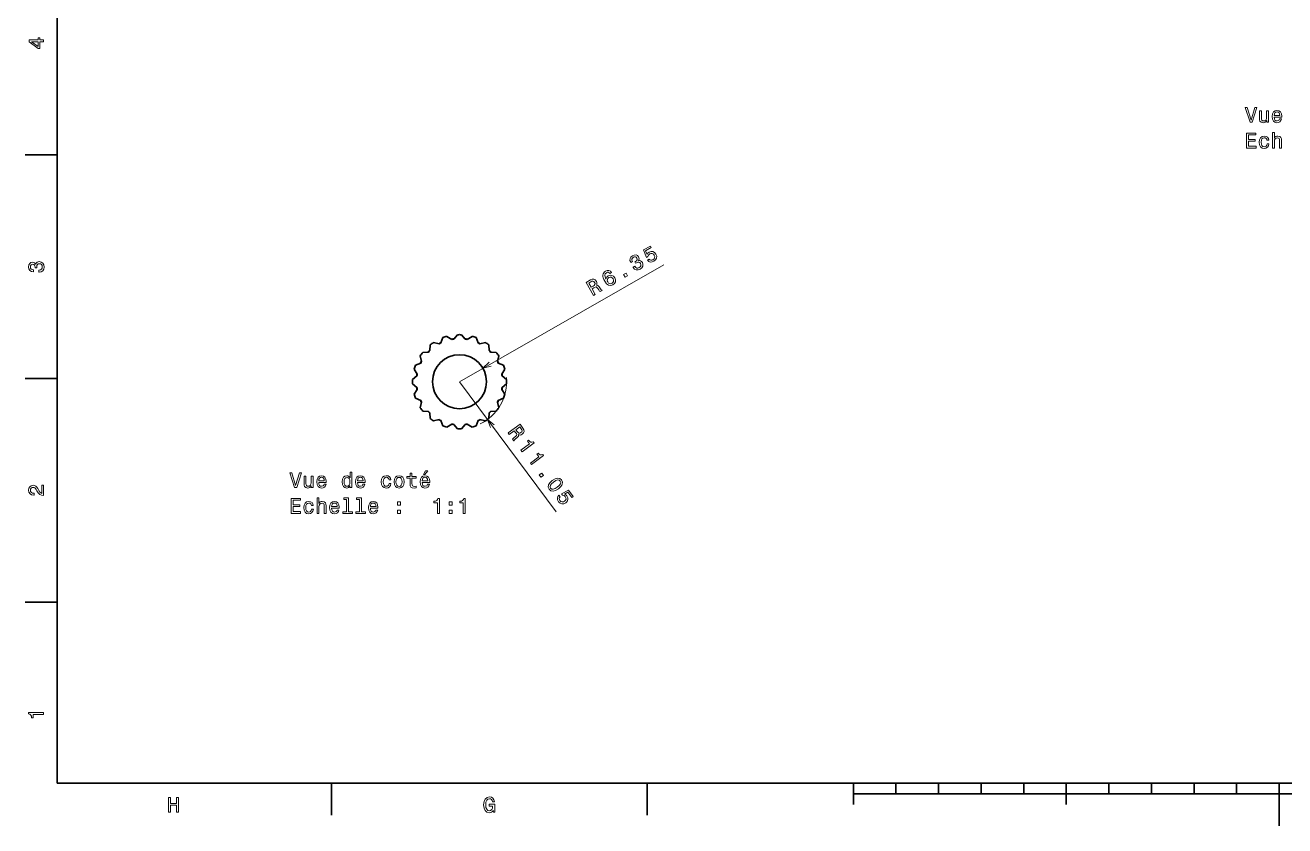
# Model space of a CAD drawing. Extents: x 0 to 594, y 0 to 420.
# Drawn here: x 2.5 to 298.3, y 0 to 187.9 of the extents above; entities that cross this region are included whole.
import ezdxf

# ---------------------------------------------------------------- set-up
doc = ezdxf.new("R2010")
doc.units = 0

msp = doc.modelspace()

# ---------------------------------------------------------------- linework, layer by layer
at = {"color": 7, "lineweight": 35}
for p, q in [((10, 410), (10, 10)), ((10, 10), (584, 10)), ((197, 7.5), (397, 7.5))]:
    msp.add_line(p, q, dxfattribs=at)
at = {"color": 7, "lineweight": 35, "ltscale": 0.1875}
for p, q in [((10, 157.5), (2.5, 157.5)), ((10, 105), (2.5, 105)), ((10, 52.5), (2.5, 52.5)), ((74.400002, 10), (74.400002, 2.5)), ((148.600006, 10), (148.600006, 2.5))]:
    msp.add_line(p, q, dxfattribs=at)
at = {"color": 7, "lineweight": 13}
for q in [(152.472946, 131.648758), (127.170219, 73.668198)]:
    msp.add_line((104.494019, 104.241798), q, dxfattribs=at)
at = {"color": 7, "lineweight": 35, "ltscale": 0.033661}
for p, q in [((97.608238, 112.882774), (97.516663, 111.539459)), ((99.709656, 113.132759), (98.403786, 113.46077)), ((100.615463, 114.587677), (100.113258, 113.338409)), ((102.691277, 114.176056), (101.550682, 114.891548)), ((104.00235, 115.279854), (103.13868, 114.246918)), ((105.849358, 114.246918), (104.985687, 115.279854)), ((107.437355, 114.891548), (106.296761, 114.176056)), ((108.874779, 113.338409), (108.372574, 114.587677)), ((110.584251, 113.46077), (109.278381, 113.132759)), ((111.471375, 111.539459), (111.379799, 112.882774)), ((95.275047, 110.332031), (95.603058, 109.026161)), ((97.196358, 111.219154), (95.853043, 111.127579)), ((113.134995, 111.127579), (111.791679, 111.219154)), ((113.384979, 109.026161), (113.71299, 110.332031)), ((93.844269, 107.185135), (94.559761, 106.04454)), ((95.397415, 108.622559), (94.14814, 108.120354)), ((114.839897, 108.120354), (113.590622, 108.622559)), ((114.428276, 106.04454), (115.143768, 107.185135)), ((94.488899, 105.597137), (93.455963, 104.733467)), ((93.455963, 103.75013), (94.488899, 102.886459)), ((115.532074, 104.733467), (114.499138, 105.597137)), ((114.499138, 102.886459), (115.532074, 103.75013)), ((94.559761, 102.439056), (93.844269, 101.298462)), ((115.143768, 101.298462), (114.428276, 102.439056)), ((94.14814, 100.363243), (95.397415, 99.861038)), ((95.603058, 99.457436), (95.275047, 98.151566)), ((113.71299, 98.151566), (113.384979, 99.457436)), ((113.590622, 99.861038), (114.839897, 100.363243)), ((95.853043, 97.356018), (97.196358, 97.264442)), ((97.516663, 96.944138), (97.608238, 95.600822)), ((98.403786, 95.022827), (99.709656, 95.350838)), ((100.113258, 95.145187), (100.615463, 93.89592)), ((108.372574, 93.89592), (108.874779, 95.145187)), ((109.278381, 95.350838), (110.584251, 95.022827)), ((111.379799, 95.600822), (111.471375, 96.944138)), ((111.791679, 97.264442), (113.134995, 97.356018)), ((101.550682, 93.592049), (102.691277, 94.307541)), ((103.13868, 94.236679), (104.00235, 93.203743)), ((104.985687, 93.203743), (105.849358, 94.236679)), ((106.296761, 94.307541), (107.437355, 93.592049))]:
    msp.add_line(p, q, dxfattribs=at)
at = {"color": 7, "lineweight": 35, "ltscale": 0.125}
for p, q in [((197, 10), (197, 5)), ((247, 10), (247, 5))]:
    msp.add_line(p, q, dxfattribs=at)
at = {"color": 7, "lineweight": 35, "ltscale": 0.0625}
for p, q in [((207, 10), (207, 7.5)), ((217, 10), (217, 7.5)), ((227, 10), (227, 7.5)), ((237, 10), (237, 7.5)), ((257, 10), (257, 7.5)), ((267, 10), (267, 7.5)), ((277, 10), (277, 7.5)), ((287, 10), (287, 7.5))]:
    msp.add_line(p, q, dxfattribs=at)
at = {"color": 7, "lineweight": 35, "ltscale": 0.25}
msp.add_line((297, 10), (297, 0), dxfattribs=at)
at = {"color": 7, "lineweight": 13}
for points in [[(6.833213, 184.02739), (6.833213, 184.481277), (5.965778, 184.481277), (5.965778, 184.98056), (5.56232, 184.98056), (5.56232, 184.481277), (3.408862, 184.481277), (3.408862, 184.022339), (5.521974, 182.489197), (5.965778, 182.489197), (5.965778, 184.02739)], [(5.56232, 182.912827), (3.993876, 184.02739), (5.56232, 184.02739)], [(291.275421, 168.648422), (290.397888, 165.667862), (289.495148, 168.648422), (289.016052, 168.648422), (290.145721, 165.143372), (290.650055, 165.143372), (291.754517, 168.648422)], [(294.477875, 167.851578), (294.034058, 167.851578), (294.034058, 166.288177), (293.983643, 165.925079), (293.837372, 165.662827), (293.610443, 165.501434), (293.312866, 165.451004), (293.075836, 165.491348), (292.924561, 165.612396), (292.838806, 165.819168), (292.818634, 166.111664), (292.818634, 167.851578), (292.374847, 167.851578), (292.374847, 166.07132), (292.389984, 165.713257), (292.485779, 165.41571), (292.77829, 165.143372), (293.247314, 165.047546), (293.499481, 165.082855), (293.716339, 165.17363), (293.902924, 165.329971), (294.05423, 165.556915), (294.05423, 165.143372), (294.477875, 165.143372)], [(295.814331, 166.368881), (297.589539, 166.368881), (297.594574, 166.575653), (297.513885, 167.155624), (297.291992, 167.58934), (296.938965, 167.851578), (296.46994, 167.947403), (296.011017, 167.846542), (295.65799, 167.564117), (295.43103, 167.105194), (295.350342, 166.5), (295.425995, 165.879684), (295.652924, 165.425797), (296.000916, 165.143372), (296.454803, 165.047546), (296.848175, 165.113113), (297.170959, 165.284576), (297.40799, 165.556915), (297.544159, 165.920029), (297.105377, 165.920029), (297.014618, 165.718292), (296.883484, 165.567001), (296.510284, 165.445969), (296.222809, 165.501434), (296.005951, 165.677948), (295.864746, 165.965424), (295.814331, 166.353745)], [(295.814331, 166.742081), (295.869812, 167.090057), (296.005951, 167.34726), (296.212738, 167.503601), (296.485077, 167.559082), (296.75235, 167.503601), (296.959137, 167.34726), (297.085205, 167.090057), (297.130615, 166.742081)], [(295.425995, 159.096542), (295.869812, 159.096542), (295.869812, 160.659943), (295.915192, 161.018005), (296.061432, 161.280258), (296.288391, 161.44165), (296.590973, 161.502167), (296.833038, 161.451736), (296.984344, 161.315567), (297.059998, 161.088623), (297.085205, 160.786026), (297.085205, 159.096542), (297.529022, 159.096542), (297.529022, 160.876801), (297.50885, 161.234863), (297.41806, 161.532425), (297.120514, 161.804749), (296.656555, 161.900574), (296.404388, 161.86528), (296.187531, 161.769455), (296.005951, 161.618149), (295.869812, 161.411377), (295.869812, 162.717575), (295.425995, 162.717575)], [(289.338806, 159.096542), (291.557831, 159.096542), (291.557831, 159.520172), (289.802795, 159.520172), (289.802795, 160.705338), (291.36618, 160.705338), (291.36618, 161.123917), (289.802795, 161.123917), (289.802795, 162.172913), (291.517487, 162.172913), (291.517487, 162.596542), (289.338806, 162.596542)], [(294.114746, 160.907059), (294.553528, 160.907059), (294.462738, 161.310516), (294.24588, 161.62825), (293.90799, 161.824936), (293.469208, 161.900574), (292.985077, 161.799713), (292.616913, 161.517288), (292.384918, 161.058365), (292.30423, 160.443085), (292.379883, 159.832855), (292.606842, 159.378967), (292.964905, 159.096542), (293.454102, 159.000717), (293.887817, 159.07637), (294.225708, 159.288177), (294.457703, 159.621033), (294.558563, 160.064835), (294.134918, 160.064835), (294.059265, 159.782425), (293.91806, 159.570602), (293.716339, 159.439484), (293.469208, 159.399139), (293.161591, 159.464691), (292.939667, 159.666428), (292.803528, 159.994232), (292.758118, 160.458221), (292.803528, 160.912109), (292.944733, 161.239914), (293.171661, 161.44165), (293.469208, 161.512253), (293.731476, 161.466858), (293.928162, 161.350861), (294.059265, 161.159225)], [(148.624023, 132.804688), (148.925491, 132.500641), (149.300171, 132.342957), (149.715515, 132.347885), (150.15593, 132.512344), (150.553192, 132.843811), (150.776566, 133.256012), (150.800415, 133.722656), (150.633469, 134.208099), (150.326385, 134.57283), (149.933578, 134.77243), (149.487579, 134.790634), (149.020264, 134.622437), (148.721863, 134.382278), (148.550415, 134.092682), (148.205246, 134.981628), (149.536499, 135.742065), (149.33139, 136.101166), (147.706726, 135.173111), (148.386414, 133.424011), (148.736755, 133.62413), (148.873169, 133.975037), (149.154694, 134.234589), (149.462479, 134.346512), (149.757111, 134.328949), (150.015427, 134.191925), (150.221191, 133.943558), (150.330627, 133.640152), (150.313065, 133.345535), (150.176025, 133.087204), (149.927658, 132.881439), (149.678055, 132.77951), (149.440979, 132.777679), (149.219543, 132.860275), (149.031296, 133.037338)], [(145.269897, 131.103622), (145.287415, 131.072968), (145.597626, 130.692596), (145.983551, 130.494873), (146.422668, 130.478531), (146.894348, 130.649231), (147.307251, 130.983841), (147.538757, 131.371628), (147.582611, 131.803253), (147.43631, 132.242401), (147.253693, 132.480743), (147.037277, 132.63591), (146.787079, 132.707886), (146.509338, 132.706055), (146.65889, 133.105118), (146.544495, 133.539261), (146.283691, 133.843307), (145.9478, 133.99411), (145.548706, 133.981049), (145.095795, 133.797821), (144.741684, 133.502625), (144.549591, 133.137344), (144.527634, 132.718231), (144.69458, 132.273453), (144.712097, 132.242798), (145.101837, 132.465439), (144.976776, 132.765717), (144.975571, 133.032196), (145.089447, 133.259872), (145.3228, 133.451248), (145.570526, 133.546295), (145.789459, 133.549377), (145.975235, 133.458023), (146.129715, 133.279099), (146.212875, 133.042007), (146.190323, 132.837463), (146.056427, 132.644821), (145.821838, 132.475967), (145.648544, 132.382782), (145.846161, 132.036835), (146.05574, 132.168167), (146.354141, 132.286346), (146.619995, 132.298813), (146.840164, 132.198074), (147.011536, 131.999756), (147.108444, 131.718246), (147.08902, 131.457397), (146.955109, 131.224091), (146.71051, 131.032089), (146.409607, 130.918289), (146.133118, 130.934601), (145.886047, 131.07225), (145.672791, 131.333755)], [(5.73379, 129.979111), (5.769093, 129.979111), (6.253242, 130.059799), (6.616354, 130.296829), (6.848343, 130.670029), (6.934078, 131.164276), (6.848343, 131.688766), (6.626441, 132.082138), (6.273415, 132.334305), (5.819525, 132.425079), (5.521974, 132.384735), (5.279899, 132.273788), (5.0933, 132.092224), (4.957133, 131.850143), (4.684798, 132.177963), (4.251081, 132.293961), (3.857709, 132.218307), (3.560158, 132.00145), (3.373559, 131.648422), (3.307997, 131.164276), (3.388689, 130.710388), (3.610591, 130.362396), (3.963617, 130.135452), (4.432637, 130.059799), (4.46794, 130.059799), (4.46794, 130.508652), (4.145173, 130.548996), (3.913184, 130.680115), (3.771974, 130.891937), (3.721542, 131.189484), (3.761888, 131.451736), (3.867795, 131.643372), (4.039265, 131.759369), (4.271254, 131.804764), (4.518372, 131.759369), (4.684798, 131.638336), (4.785663, 131.426514), (4.815922, 131.139053), (4.810879, 130.942368), (5.209294, 130.942368), (5.199208, 131.189484), (5.244596, 131.507217), (5.365634, 131.744247), (5.56232, 131.885452), (5.819525, 131.935883), (6.112032, 131.880417), (6.328891, 131.734161), (6.465058, 131.502167), (6.510447, 131.194534), (6.460014, 130.876801), (6.308718, 130.644821), (6.066643, 130.498566), (5.73379, 130.443085)], [(140.213394, 129.893723), (139.927567, 130.200897), (139.584793, 130.353577), (139.191956, 130.349884), (138.774078, 130.186691), (138.533218, 130.008453), (138.357422, 129.797668), (138.2379, 129.549347), (138.181549, 129.261612), (138.187775, 128.945709), (138.259033, 128.597275), (138.395325, 128.216309), (138.600449, 127.816559), (139.025726, 127.234749), (139.497955, 126.906273), (139.998993, 126.832382), (140.524475, 127.010582), (140.904221, 127.332047), (141.110718, 127.722977), (141.135803, 128.167099), (140.975098, 128.621262), (140.663025, 128.994751), (140.278961, 129.199371), (139.852982, 129.223206), (139.427597, 129.073135), (139.061615, 128.74791), (138.89328, 128.320694), (138.683807, 128.83992), (138.626312, 129.265915), (138.723328, 129.594315), (138.981079, 129.834473), (139.220047, 129.924515), (139.43898, 129.927612), (139.636017, 129.836884), (139.810516, 129.663589)], [(135.949554, 124.51342), (136.356812, 124.746056), (135.623886, 126.029137), (136.039902, 126.266785), (136.353943, 126.428749), (136.581635, 126.477509), (136.769287, 126.393028), (136.960663, 126.159676), (137.207703, 125.778061), (137.381561, 125.534698), (137.521667, 125.411453), (137.981476, 125.674103), (137.933945, 125.757309), (137.763184, 125.822388), (137.598068, 126.03009), (137.287247, 126.503044), (137.005188, 126.82399), (136.839417, 126.88031), (136.634247, 126.873459), (136.746872, 127.082993), (136.781937, 127.306305), (136.750702, 127.544014), (136.644394, 127.791122), (136.372955, 128.123947), (136.040207, 128.299774), (135.656128, 128.301086), (135.229492, 128.132874), (134.213531, 127.552528)], [(135.328247, 127.69561), (135.610382, 127.82193), (135.846222, 127.846283), (136.052002, 127.760559), (136.229004, 127.542221), (136.330292, 127.263214), (136.299606, 127.042404), (136.143204, 126.848511), (135.879822, 126.669022), (135.411255, 126.401367), (134.833405, 127.412941)], [(140.552826, 128.374237), (140.662247, 128.070847), (140.659698, 127.790604), (140.542694, 127.537903), (140.322479, 127.354034), (140.039093, 127.250229), (139.764496, 127.273422), (139.517426, 127.411072), (139.320419, 127.664444), (139.209122, 127.960968), (139.214157, 128.236832), (139.340561, 128.483276), (139.584549, 128.686523), (139.848541, 128.773438), (140.109375, 128.754013), (140.349564, 128.618225)], [(143.372559, 128.753647), (143.976868, 129.098846), (143.604156, 129.751343), (142.999832, 129.406128)], [(115.895462, 92.226868), (116.174873, 91.850151), (117.361717, 92.730431), (117.647133, 92.345612), (117.845284, 92.053055), (117.920769, 91.832764), (117.8592, 91.636406), (117.650253, 91.41864), (117.300713, 91.127998), (117.07975, 90.926437), (116.97403, 90.772675), (117.28949, 90.347351), (117.366447, 90.404434), (117.410767, 90.581726), (117.597366, 90.770355), (118.030014, 91.135201), (118.315147, 91.453423), (118.351364, 91.624702), (118.320168, 91.827606), (118.541611, 91.740692), (118.767509, 91.732422), (118.999817, 91.791702), (119.232529, 91.926628), (119.530724, 92.235703), (119.665741, 92.587006), (119.621384, 92.968513), (119.403648, 93.372131), (118.706635, 94.31189)], [(118.981224, 93.222076), (119.14019, 92.956963), (119.192413, 92.7257), (119.13176, 92.511177), (118.936005, 92.309486), (118.671028, 92.175735), (118.448135, 92.179955), (118.237022, 92.31221), (118.027496, 92.552376), (117.706024, 92.985802), (118.641731, 93.67981)], [(118.915703, 88.154778), (119.189102, 87.786163), (122.020523, 89.886208), (121.816223, 90.161659), (121.515053, 90.0513), (121.240822, 90.073952), (120.978363, 90.224632), (120.717628, 90.508446), (120.430031, 90.295135), (120.916733, 89.638931)], [(121.141327, 85.154037), (121.414726, 84.785423), (124.246147, 86.885468), (124.041855, 87.160919), (123.740685, 87.05056), (123.466446, 87.073212), (123.203995, 87.223892), (122.943253, 87.507706), (122.655655, 87.294395), (123.142365, 86.638184)], [(66.889549, 82.890213), (66.012032, 79.909668), (65.109291, 82.890213), (64.630188, 82.890213), (65.759872, 79.38517), (66.264191, 79.38517), (67.36866, 82.890213)], [(78.776443, 79.803757), (78.776443, 79.38517), (79.220245, 79.38517), (79.220245, 83.00621), (78.781479, 83.00621), (78.781479, 81.67984), (78.443588, 82.063126), (78.236816, 82.1539), (77.999786, 82.189201), (77.571106, 82.088341), (77.238258, 81.805916), (77.021393, 81.352028), (76.945747, 80.741798), (77.021393, 80.131569), (77.238258, 79.67263), (77.571106, 79.38517), (77.999786, 79.289352), (78.236816, 79.324654), (78.448631, 79.415428)], [(96.024277, 82.46154), (96.321823, 82.46154), (97.022835, 83.318886), (96.528595, 83.318886)], [(6.833213, 77.519447), (6.833213, 79.925072), (6.399496, 79.925072), (6.399496, 78.023773), (6.162464, 78.129684), (5.965778, 78.311241), (5.607709, 78.871033), (5.456412, 79.168587), (5.239553, 79.501442), (4.987392, 79.738472), (4.689842, 79.874641), (4.351945, 79.925072), (3.928314, 79.839333), (3.595461, 79.602303), (3.383646, 79.239189), (3.307997, 78.770172), (3.393732, 78.286018), (3.630764, 77.91787), (4.009006, 77.680832), (4.508286, 77.600143), (4.578891, 77.600143), (4.578891, 78.059074), (4.538545, 78.059074), (4.195605, 78.104462), (3.943444, 78.240631), (3.782061, 78.457489), (3.726585, 78.744957), (3.777017, 79.03746), (3.903098, 79.254318), (4.099784, 79.395531), (4.346902, 79.445961), (4.578891, 79.41066), (4.775577, 79.314842), (4.947046, 79.153458), (5.098343, 78.931557), (5.259727, 78.634003), (5.572406, 78.139771), (5.90526, 77.791786), (6.308718, 77.585014), (6.818084, 77.519447)], [(70.092003, 82.093384), (69.648193, 82.093384), (69.648193, 80.529984), (69.597763, 80.16687), (69.451508, 79.904625), (69.224564, 79.74324), (68.927017, 79.69281), (68.689987, 79.733154), (68.538689, 79.854187), (68.45295, 80.060959), (68.432777, 80.35347), (68.432777, 82.093384), (67.988976, 82.093384), (67.988976, 80.313126), (68.004105, 79.955055), (68.09993, 79.657501), (68.392433, 79.38517), (68.86145, 79.289352), (69.113617, 79.324654), (69.330475, 79.415428), (69.517075, 79.57177), (69.668373, 79.798714), (69.668373, 79.38517), (70.092003, 79.38517)], [(71.428459, 80.610672), (73.203674, 80.610672), (73.208717, 80.817444), (73.128021, 81.397415), (72.90612, 81.831139), (72.553101, 82.093384), (72.084076, 82.189201), (71.625145, 82.088341), (71.272118, 81.805916), (71.045174, 81.346985), (70.964478, 80.741798), (71.040131, 80.121483), (71.267075, 79.667587), (71.615059, 79.38517), (72.068947, 79.289352), (72.462318, 79.354912), (72.785088, 79.526382), (73.022118, 79.798714), (73.158287, 80.161827), (72.719521, 80.161827), (72.628746, 79.960098), (72.49762, 79.8088), (72.12442, 79.687767), (71.83696, 79.74324), (71.620102, 79.919754), (71.478889, 80.207214), (71.428459, 80.595543)], [(71.428459, 80.983871), (71.483932, 81.331856), (71.620102, 81.589058), (71.826874, 81.745399), (72.099205, 81.800873), (72.366501, 81.745399), (72.573273, 81.589058), (72.699348, 81.331856), (72.744736, 80.983871)], [(78.075432, 81.790787), (78.367935, 81.720184), (78.589844, 81.523499), (78.720963, 81.195686), (78.771393, 80.741798), (78.720963, 80.282867), (78.589844, 79.955055), (78.367935, 79.753326), (78.075432, 79.687767), (77.79805, 79.753326), (77.586235, 79.955055), (77.44503, 80.28791), (77.399635, 80.741798), (77.44503, 81.190643), (77.586235, 81.518456), (77.79805, 81.720184)], [(80.53653, 80.610672), (82.311745, 80.610672), (82.316788, 80.817444), (82.236092, 81.397415), (82.014191, 81.831139), (81.661163, 82.093384), (81.192146, 82.189201), (80.733215, 82.088341), (80.380188, 81.805916), (80.153244, 81.346985), (80.072548, 80.741798), (80.148201, 80.121483), (80.375145, 79.667587), (80.723129, 79.38517), (81.177017, 79.289352), (81.570389, 79.354912), (81.893158, 79.526382), (82.130188, 79.798714), (82.266357, 80.161827), (81.827591, 80.161827), (81.736816, 79.960098), (81.60569, 79.8088), (81.232491, 79.687767), (80.94503, 79.74324), (80.728165, 79.919754), (80.58696, 80.207214), (80.53653, 80.595543)], [(80.53653, 80.983871), (80.592003, 81.331856), (80.728165, 81.589058), (80.934937, 81.745399), (81.207275, 81.800873), (81.474564, 81.745399), (81.681335, 81.589058), (81.807419, 81.331856), (81.852806, 80.983871)], [(87.94503, 81.195686), (88.383789, 81.195686), (88.293015, 81.599144), (88.076157, 81.91687), (87.738258, 82.113556), (87.2995, 82.189201), (86.815346, 82.088341), (86.447189, 81.805916), (86.215202, 81.346985), (86.134506, 80.731712), (86.210159, 80.121483), (86.437103, 79.667587), (86.795174, 79.38517), (87.284363, 79.289352), (87.718086, 79.364998), (88.055984, 79.576813), (88.287964, 79.909668), (88.388832, 80.35347), (87.965202, 80.35347), (87.889557, 80.071053), (87.748344, 79.85923), (87.546616, 79.728111), (87.2995, 79.687767), (86.991859, 79.753326), (86.769958, 79.955055), (86.633789, 80.282867), (86.588402, 80.746841), (86.633789, 81.200729), (86.775002, 81.528542), (87.001945, 81.73027), (87.2995, 81.800873), (87.561745, 81.755486), (87.75843, 81.639496), (87.889557, 81.447853)], [(89.125145, 80.736755), (89.205833, 80.121483), (89.43782, 79.667587), (89.805977, 79.38517), (90.300217, 79.289352), (90.789406, 79.38517), (91.157562, 79.662544), (91.389557, 80.11644), (91.475288, 80.736755), (91.389557, 81.352028), (91.157562, 81.810959), (90.789406, 82.088341), (90.300217, 82.189201), (89.805977, 82.088341), (89.43782, 81.805916), (89.205833, 81.352028)], [(89.579033, 80.741798), (89.62442, 81.195686), (89.765633, 81.523499), (89.992577, 81.725227), (90.300217, 81.79583), (90.602806, 81.725227), (90.829758, 81.528542), (90.970963, 81.195686), (91.021393, 80.741798), (90.970963, 80.282867), (90.829758, 79.950012), (90.602806, 79.748283), (90.300217, 79.682724), (89.992577, 79.748283), (89.765633, 79.950012), (89.62442, 80.282867)], [(92.88739, 81.624367), (92.88739, 80.267738), (92.917648, 79.828972), (93.058861, 79.526382), (93.341278, 79.349869), (93.820389, 79.289352), (94.344879, 79.314568), (94.344879, 79.697853), (93.961594, 79.667587), (93.613617, 79.707939), (93.427017, 79.834015), (93.346321, 80.04583), (93.331192, 80.343384), (93.331192, 81.624367), (94.344879, 81.624367), (94.344879, 82.002602), (93.331192, 82.002602), (93.331192, 82.794395), (92.88739, 82.794395), (92.88739, 82.002602), (92.120819, 82.002602), (92.120819, 81.624367)], [(95.716644, 80.610672), (97.491852, 80.610672), (97.496902, 80.817444), (97.416206, 81.397415), (97.194305, 81.831139), (96.841278, 82.093384), (96.372261, 82.189201), (95.91333, 82.088341), (95.560303, 81.805916), (95.333359, 81.346985), (95.252663, 80.741798), (95.328308, 80.121483), (95.555252, 79.667587), (95.903244, 79.38517), (96.357132, 79.289352), (96.750504, 79.354912), (97.073273, 79.526382), (97.310303, 79.798714), (97.446472, 80.161827), (97.007706, 80.161827), (96.916931, 79.960098), (96.785805, 79.8088), (96.412605, 79.687767), (96.125137, 79.74324), (95.908279, 79.919754), (95.767075, 80.207214), (95.716644, 80.595543)], [(95.716644, 80.983871), (95.772118, 81.331856), (95.908279, 81.589058), (96.115051, 81.745399), (96.38739, 81.800873), (96.654678, 81.745399), (96.86145, 81.589058), (96.987534, 81.331856), (97.032921, 80.983871)], [(123.21373, 82.359879), (123.628334, 81.800888), (124.231888, 82.248535), (123.817284, 82.807526)], [(126.295792, 81.074326), (125.704903, 80.541885), (125.392433, 80.015015), (125.342316, 79.50692), (125.565651, 79.019554), (125.964211, 78.668427), (126.464989, 78.568924), (127.056862, 78.719078), (127.740891, 79.125954), (128.324722, 79.659447), (128.518784, 79.922676), (128.644257, 80.185272), (128.694366, 80.693367), (128.478088, 81.179688), (128.072464, 81.531853), (127.567642, 81.628357), (126.972763, 81.482246)], [(126.584213, 80.685463), (127.098373, 81.016586), (127.525894, 81.176697), (127.867676, 81.147644), (128.141876, 80.930321), (128.267258, 80.608902), (128.195862, 80.273399), (127.918564, 79.910751), (127.452469, 79.514816), (126.93425, 79.180695), (126.506737, 79.020584), (126.164955, 79.049637), (125.897804, 79.265907), (125.765373, 79.588379), (125.836761, 79.923882), (126.114059, 80.28653)], [(71.040131, 73.338341), (71.483932, 73.338341), (71.483932, 74.901741), (71.52932, 75.259811), (71.675575, 75.522057), (71.902519, 75.683441), (72.205116, 75.743958), (72.447189, 75.693527), (72.598488, 75.557358), (72.674133, 75.330414), (72.699348, 75.027824), (72.699348, 73.338341), (73.143158, 73.338341), (73.143158, 75.118599), (73.122978, 75.476669), (73.032204, 75.774223), (72.73465, 76.046555), (72.270676, 76.142372), (72.018517, 76.107071), (71.801659, 76.011253), (71.620102, 75.859955), (71.483932, 75.653183), (71.483932, 76.959381), (71.040131, 76.959381)], [(77.994736, 76.586182), (77.994736, 73.71154), (77.081917, 73.71154), (77.081917, 73.338341), (79.346321, 73.338341), (79.346321, 73.71154), (78.438545, 73.71154), (78.438545, 76.959381), (77.298775, 76.959381), (77.298775, 76.586182)], [(81.030762, 76.586182), (81.030762, 73.71154), (80.117935, 73.71154), (80.117935, 73.338341), (82.382347, 73.338341), (82.382347, 73.71154), (81.474564, 73.71154), (81.474564, 76.959381), (80.334793, 76.959381), (80.334793, 76.586182)], [(127.860382, 77.627258), (127.594322, 77.291779), (127.482292, 76.901016), (127.536575, 76.489197), (127.75222, 76.071472), (128.128571, 75.716431), (128.564392, 75.54364), (129.030579, 75.575447), (129.492722, 75.79892), (129.818359, 76.147186), (129.969849, 76.560936), (129.934906, 77.005943), (129.712341, 77.449928), (129.438416, 77.717682), (129.130478, 77.85347), (129.972076, 78.301872), (130.885406, 77.070465), (131.21756, 77.316818), (130.102951, 78.819626), (128.447052, 77.936806), (128.687408, 77.612755), (129.052048, 77.51902), (129.343231, 77.27034), (129.490952, 76.97805), (129.508545, 76.683426), (129.403198, 76.410645), (129.181046, 76.176811), (128.892807, 76.032097), (128.598175, 76.014503), (128.325394, 76.11985), (128.091568, 76.341995), (127.960693, 76.577713), (127.930679, 76.812889), (127.986374, 77.042564), (128.139786, 77.250542)], [(64.95295, 73.338341), (67.171974, 73.338341), (67.171974, 73.761971), (65.416931, 73.761971), (65.416931, 74.947128), (66.980331, 74.947128), (66.980331, 75.365715), (65.416931, 75.365715), (65.416931, 76.414711), (67.13163, 76.414711), (67.13163, 76.838341), (64.95295, 76.838341)], [(69.728889, 75.148857), (70.167648, 75.148857), (70.076874, 75.552315), (69.860016, 75.870041), (69.522118, 76.066727), (69.083359, 76.142372), (68.599205, 76.041512), (68.231049, 75.759087), (67.999062, 75.300156), (67.918373, 74.684883), (67.994019, 74.074654), (68.220963, 73.620758), (68.579033, 73.338341), (69.06823, 73.242523), (69.501945, 73.318169), (69.839844, 73.529984), (70.071831, 73.862839), (70.172691, 74.306641), (69.749062, 74.306641), (69.673416, 74.024223), (69.532204, 73.812401), (69.330475, 73.681282), (69.083359, 73.640938), (68.775719, 73.706497), (68.553818, 73.908226), (68.417648, 74.236038), (68.372261, 74.700012), (68.417648, 75.1539), (68.558861, 75.481712), (68.785805, 75.683441), (69.083359, 75.754044), (69.345604, 75.708656), (69.54229, 75.592667), (69.673416, 75.401024)], [(74.464478, 74.563843), (76.2397, 74.563843), (76.244736, 74.770615), (76.164047, 75.350586), (75.942146, 75.784309), (75.589119, 76.046555), (75.120102, 76.142372), (74.661163, 76.041512), (74.308136, 75.759087), (74.081192, 75.300156), (74.000504, 74.694969), (74.076149, 74.074654), (74.303101, 73.620758), (74.651077, 73.338341), (75.104973, 73.242523), (75.498344, 73.308083), (75.821106, 73.479553), (76.058136, 73.751884), (76.194305, 74.114998), (75.755547, 74.114998), (75.664764, 73.913269), (75.533646, 73.761971), (75.160446, 73.640938), (74.872978, 73.696411), (74.65612, 73.872925), (74.514915, 74.160385), (74.464478, 74.548714)], [(74.464478, 74.937042), (74.519958, 75.285027), (74.65612, 75.542229), (74.862892, 75.69857), (75.135231, 75.754044), (75.402519, 75.69857), (75.609291, 75.542229), (75.735374, 75.285027), (75.780762, 74.937042)], [(83.572548, 74.563843), (85.347763, 74.563843), (85.352806, 74.770615), (85.272118, 75.350586), (85.050217, 75.784309), (84.697189, 76.046555), (84.228165, 76.142372), (83.769234, 76.041512), (83.416214, 75.759087), (83.189262, 75.300156), (83.108574, 74.694969), (83.184219, 74.074654), (83.411163, 73.620758), (83.759148, 73.338341), (84.213043, 73.242523), (84.606415, 73.308083), (84.929176, 73.479553), (85.166214, 73.751884), (85.302376, 74.114998), (84.863617, 74.114998), (84.772835, 73.913269), (84.641716, 73.761971), (84.268517, 73.640938), (83.981049, 73.696411), (83.764191, 73.872925), (83.622986, 74.160385), (83.572548, 74.548714)], [(83.572548, 74.937042), (83.628021, 75.285027), (83.764191, 75.542229), (83.970963, 75.69857), (84.243301, 75.754044), (84.51059, 75.69857), (84.717361, 75.542229), (84.843445, 75.285027), (84.888832, 74.937042)], [(89.952232, 75.295113), (90.648193, 75.295113), (90.648193, 76.046555), (89.952232, 76.046555)], [(89.952232, 73.338341), (90.648193, 73.338341), (90.648193, 74.089783), (89.952232, 74.089783)], [(99.317505, 73.338341), (99.776436, 73.338341), (99.776436, 76.863556), (99.433502, 76.863556), (99.34272, 76.555923), (99.161163, 76.349152), (98.883789, 76.228111), (98.500504, 76.187767), (98.500504, 75.829697), (99.317505, 75.829697)], [(102.096321, 75.295113), (102.792282, 75.295113), (102.792282, 76.046555), (102.096321, 76.046555)], [(102.096321, 73.338341), (102.792282, 73.338341), (102.792282, 74.089783), (102.096321, 74.089783)], [(105.389549, 73.338341), (105.84848, 73.338341), (105.84848, 76.863556), (105.505539, 76.863556), (105.414764, 76.555923), (105.233208, 76.349152), (104.955826, 76.228111), (104.57254, 76.187767), (104.57254, 75.829697), (105.389549, 75.829697)], [(6.833213, 26.159222), (6.833213, 26.618156), (3.307997, 26.618156), (3.307997, 26.275217), (3.615634, 26.184439), (3.822406, 26.002882), (3.943444, 25.725506), (3.98379, 25.34222), (4.341859, 25.34222), (4.341859, 26.159222)], [(36.129971, 3.166787), (36.598988, 3.166787), (36.598988, 4.810879), (38.001007, 4.810879), (38.001007, 3.166787), (38.464985, 3.166787), (38.464985, 6.666787), (38.001007, 6.666787), (38.001007, 5.239553), (36.598988, 5.239553), (36.598988, 6.666787), (36.129971, 6.666787)], [(112.422913, 3.635807), (112.508644, 3.166787), (112.760803, 3.166787), (112.760803, 5.057997), (111.484871, 5.057997), (111.484871, 4.629323), (112.271614, 4.629323), (112.271614, 4.599063), (112.21109, 4.135087), (112.049713, 3.792147), (111.802589, 3.575288), (111.494957, 3.504683), (111.152016, 3.595461), (110.884727, 3.867795), (110.713257, 4.316643), (110.652733, 4.931916), (110.708214, 5.542147), (110.879684, 5.990994), (111.152016, 6.263329), (111.520172, 6.35915), (111.772331, 6.308718), (111.979103, 6.167507), (112.130402, 5.930475), (112.216141, 5.612752), (112.715416, 5.612752), (112.58429, 6.096902), (112.337173, 6.460014), (111.989189, 6.681916), (111.55043, 6.762608), (110.975502, 6.636527), (110.541786, 6.268372), (110.264404, 5.6884), (110.168587, 4.916787), (110.264404, 4.14013), (110.541786, 3.560158), (110.950287, 3.192003), (111.464699, 3.070965), (111.752159, 3.111311), (112.009361, 3.212176), (112.23127, 3.388689)]]:
    msp.add_lwpolyline(points, close=True, dxfattribs=at)
for points in [[(111.428543, 108.799141), (110.007835, 107.391449), (111.942047, 107.900192)], [(112.642746, 94.124054), (111.076141, 95.367332), (111.811218, 93.507324)]]:
    msp.add_lwpolyline(points, dxfattribs=at)
at = {"color": 7, "lineweight": 35}
msp.add_circle((104.494019, 104.241798), 6.35, dxfattribs=at)
for radius, start, end in [(11.049, 123.449536, 128.550458), (10.16, 115.323701, 118.676299), (10.0965, 115.714606, 118.285394), (11.049, 105.449542, 110.550457), (10.16, 97.3237, 100.676305), (10.0965, 97.714606, 100.285393), (11.049, 87.449542, 92.550457), (10.16, 79.3237, 82.676305), (10.0965, 79.714612, 82.285393), (11.049, 69.449541, 74.550463), (10.16, 61.323699, 64.676304), (10.0965, 61.714611, 64.285392), (11.049, 51.449541, 56.550459), (11.049, 141.449543, 146.550465), (10.16, 133.323694, 136.676306), (10.0965, 133.714613, 136.285387), (10.16, 43.323699, 46.676304), (10.0965, 43.714611, 46.285392), (11.049, 33.44954, 38.550459), (11.049, 159.449537, 164.550459), (10.16, 151.323702, 154.6763), (10.0965, 151.714607, 154.285395), (10.0965, 25.714609, 28.285391), (10.16, 25.323698, 28.676303), (11.049, 15.44954, 20.55046), (11.049, 177.449544, 182.550456), (10.16, 169.323695, 172.676307), (10.0965, 169.714614, 172.285388), (10.0965, 7.714608, 10.285391), (10.16, 7.323698, 10.676303), (11.049, 357.44954, 2.55046), (11.049, 195.449541, 200.550463), (10.16, 187.323693, 190.676305), (10.0965, 187.714612, 190.285386), (10.0965, 349.714609, 352.285392), (10.16, 349.323697, 352.676302), (11.049, 339.44954, 344.55046), (11.049, 213.449535, 218.550457), (10.16, 205.3237, 208.676298), (10.0965, 205.714605, 208.285393), (11.049, 321.449541, 326.55046), (10.0965, 331.714609, 334.285391), (10.16, 331.323697, 334.676302), (10.16, 223.323694, 226.676306), (10.0965, 223.714613, 226.285387), (11.049, 231.449542, 236.550464), (10.16, 241.323701, 244.676299), (10.0965, 241.714606, 244.285394), (10.16, 295.323696, 298.676301), (10.0965, 295.714608, 298.285389), (11.049, 303.449541, 308.550459), (10.16, 313.323696, 316.676301), (10.0965, 313.714608, 316.285389), (11.049, 249.449543, 254.550458), (10.16, 259.323695, 262.6763), (10.0965, 259.714607, 262.285394), (11.049, 267.449543, 272.550458), (10.16, 277.323695, 280.6763), (10.0965, 277.714607, 280.285388), (11.049, 285.449537, 290.550459)]:
    msp.add_arc((104.494019, 104.241798), radius, start, end, dxfattribs=at)
at = {"color": 7, "lineweight": 13}
msp.add_arc((104.494019, 104.241798), 11.049, 296.192817, 5.078338, dxfattribs=at)

doc.saveas('drawing.dxf')
